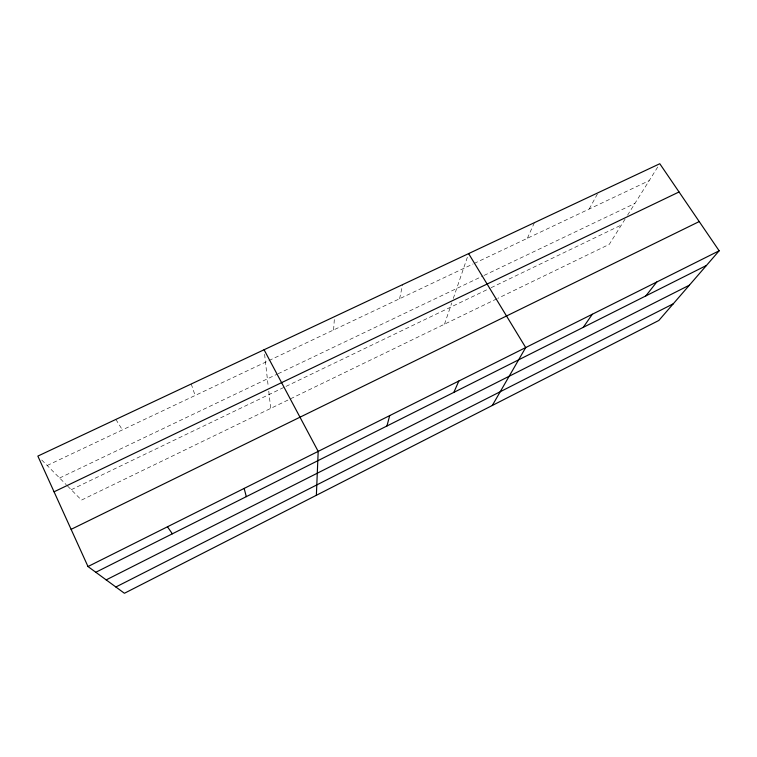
<?xml version="1.0" encoding="UTF-8"?>
<svg xmlns="http://www.w3.org/2000/svg" width="757" height="757" viewBox="0 0 757 757"><rect width="100%" height="100%" fill="white"/><g stroke="black" fill="none" stroke-linecap="round" stroke-linejoin="round"><path stroke-width="0.57" stroke-dasharray="3.79 2.84" d="M333.61 329.957L334.509 316.644M399.582 298.741L402.648 284.604M444.491 324.195L451.759 302.932M453.273 298.485L468.611 253.595M527.355 238.285L534.404 222.672M589.22 209.008L598.096 192.732M625.083 219.133L609.3 244.331L497.803 298.353M627.544 215.206L659.167 164.723M496.762 298.864L81.501 500.093L67.07 485.549M71.224 489.732L284.935 386.903M285.995 386.392L490.063 288.209M491.113 287.698L621.393 225.018M59.604 478.017L276.967 374.28M278.037 373.769L483.061 275.908M484.12 275.406L634.915 203.434M47.171 465.489L473.097 263.956M474.166 263.455L649.203 180.63M41.73 460.01L66.247 484.707M115.878 419.416L122.388 429.9M191.247 383.988L195.117 395.485M264.59 354.276L268.252 386.676M268.763 391.151L270.713 408.402"/><path stroke-width="1.14" d="M316.369 495.286L318.186 451.38L264.079 349.753M386.941 425.983L389.704 415.602M453.85 392.372L458.837 381.017M492.305 405.478L525.699 347.567L468.611 253.595M583.259 327.355L592.334 314.24M645.835 295.911L656.773 281.992M719.15 250.794L658.836 320.466L124.413 593.27L87.992 566.539L37.85 456.093L659.792 163.73L719.15 250.794L87.992 566.539M115.868 586.997L673.247 303.822M106.179 579.89L689.381 285.181M95.798 572.273L706.461 265.452M71.111 529.351L699.222 221.564M54.059 491.804L679.038 191.966M167.467 526.777L172.35 533.808M244.151 488.416L246.309 496.649"/></g></svg>
